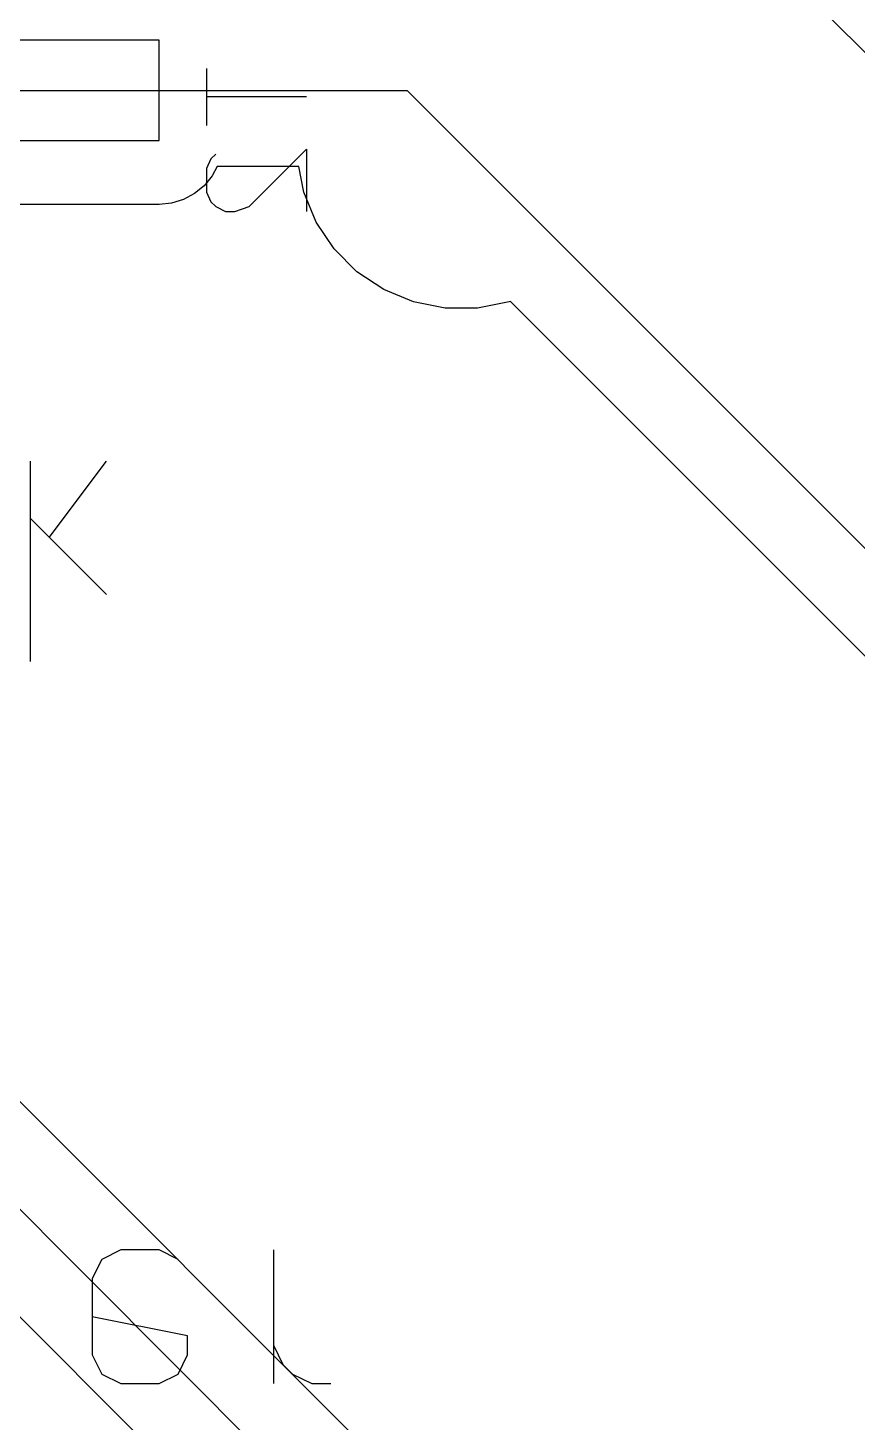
# Model space of a CAD drawing. Extents: x 169 to 33241, y 66 to 35500.
# Drawn here: x 8091 to 11352, y 24479 to 29958 of the extents above; entities that cross this region are included whole.
import ezdxf

# ---------------------------------------------------------------- set-up
doc = ezdxf.new("R2010")
doc.units = 0

msp = doc.modelspace()

# ---------------------------------------------------------------- linework, layer by layer
at = {"layer": 'Layer 1'}
for p, q in [((9744, 31500), (12994, 28250)), ((8607.14, 29909.4), (7386.67, 29909.4)), ((8607.14, 29909.4), (7386.67, 29909.4)), ((8607.14, 29515.7), (8607.14, 29909.4)), ((8607.14, 29515.7), (8607.14, 29909.4)), ((8793, 29799), (8793, 29574)), ((7996, 29712), (9582, 29712)), ((9582, 29712), (9795, 29500)), ((9186, 29687), (8793, 29687)), ((7386.67, 29515.7), (8607.14, 29515.7)), ((7386.67, 29515.7), (8607.14, 29515.7)), ((8961, 29256), (9186, 29481)), ((9186, 29481), (9186, 29237)), ((9795, 29500), (12494, 26800)), ((8811, 29443), (8793, 29406)), ((8830, 29462), (8811, 29443)), ((8816.02, 29376.2), (8784.77, 29338.1)), ((8793, 29406), (8793, 29312)), ((8835.9, 29413.4), (8816.02, 29376.2)), ((9156.25, 29413.4), (8835.9, 29413.4)), ((9176.37, 29312.2), (9156.25, 29413.4)), ((8784.77, 29338.1), (8746.71, 29306.9)), ((8607.14, 29264.5), (7386.67, 29264.5)), ((8656.15, 29269.4), (8607.14, 29264.5)), ((8703.28, 29283.7), (8656.15, 29269.4)), ((8746.71, 29306.9), (8703.28, 29283.7)), ((8793, 29312), (8811, 29275)), ((8811, 29275), (8830, 29256)), ((9224.89, 29195.1), (9176.37, 29312.2)), ((8830, 29256), (8868, 29237)), ((8868, 29237), (8905, 29237)), ((8905, 29237), (8961, 29256)), ((9295.34, 29089.7), (9224.89, 29195.1)), ((9385, 29000), (9295.34, 29089.7)), ((9490.43, 28929.6), (9385, 29000)), ((9607.57, 28881), (9490.43, 28929.6)), ((9731.93, 28856.3), (9607.57, 28881)), ((9983.09, 28881), (9858.73, 28856.3)), ((9988.79, 28883.4), (9983.09, 28881)), ((12195.7, 26676.5), (9988.79, 28883.4)), ((9858.73, 28856.3), (9731.93, 28856.3)), ((8100, 28256), (8100, 27468)), ((8175, 27956), (8400, 28256)), ((8400, 27731), (8100, 28031)), ((7126.07, 26671.9), (9446.12, 24351.9)), ((9244, 24129), (6874, 26500)), ((8945.73, 24006), (6937.38, 26014.3)), ((8457, 25156), (8382, 25118)), ((8607, 25156), (8457, 25156)), ((8682, 25118), (8607, 25156)), ((9057, 25156), (9057, 24631)), ((8382, 25118), (8344, 25043)), ((8344, 25043), (8344, 24743)), ((8719, 24818), (8344, 24893)), ((8719, 24743), (8719, 24818)), ((9057, 24781), (9094, 24706)), ((8344, 24743), (8382, 24668)), ((8682, 24668), (8719, 24743)), ((8382, 24668), (8457, 24631)), ((8607, 24631), (8682, 24668)), ((9094, 24706), (9132, 24668)), ((9132, 24668), (9207, 24631)), ((8457, 24631), (8607, 24631)), ((9207, 24631), (9282, 24631))]:
    msp.add_line(p, q, dxfattribs=at)

doc.saveas('drawing.dxf')
